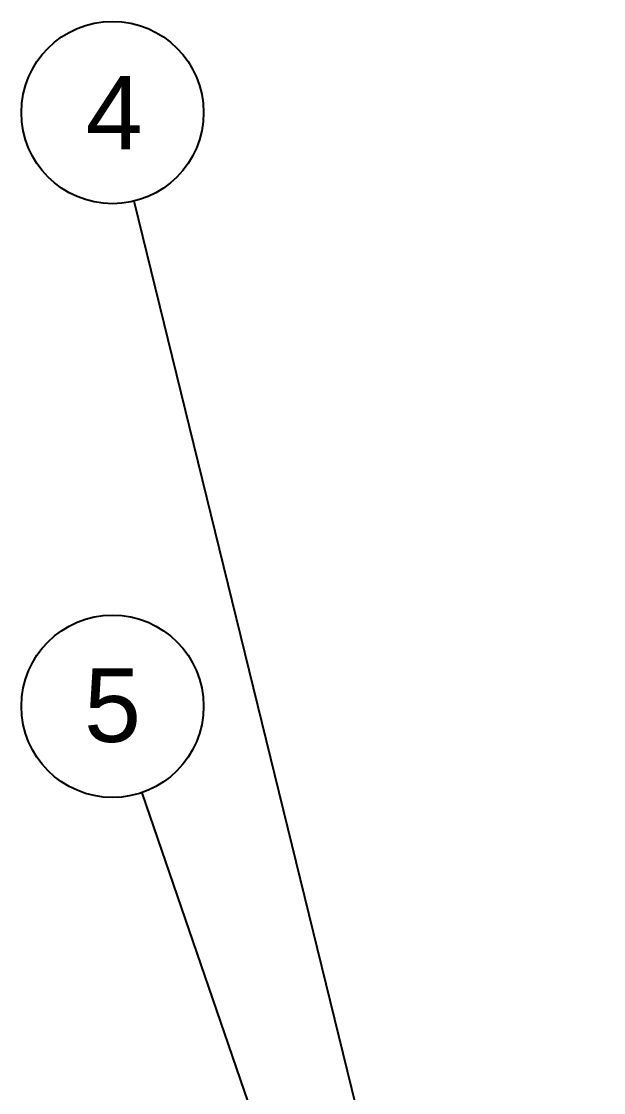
# Model space of a CAD drawing. Header units: millimetres. Extents: x 2758 to 41047, y 670 to 17125.
# Drawn here: x 33646 to 34603, y 9133 to 10893 of the extents above; entities that cross this region are included whole.
import ezdxf

# ---------------------------------------------------------------- set-up
doc = ezdxf.new("R2010")
doc.units = ezdxf.units.MM
doc.layers.add('PDF2_Geometría', color=7, linetype='Continuous')
doc.layers.add('PDF2_Texto', color=7, linetype='Continuous')
doc.styles.add('PDF ArialMT', font='arial.ttf')

# ---------------------------------------------------------------- blocks, each defined once
blk = doc.blocks.new('OH3A1-1$-$ASSY$$CENTER$TUB_-_v2$-$copia')
at = {"layer": 'PDF2_Geometría', "lineweight": -3}
for points in [[(14.6566, 8.9168), (13.1134, 15.2057)], [(14.6375, 8.8976), (13.1392, 13.2624)]]:
    blk.add_lwpolyline(points, dxfattribs=at)
for centre in [(13.0421, 15.4971), (13.0421, 13.5463)]:
    blk.add_circle(centre, 0.2996, dxfattribs=at)
at = {"layer": 'PDF2_Texto', "char_height": 0.2414, "attachment_point": 4, "style": 'PDF ArialMT'}
for s, insert in [('4', (12.9542, 15.4965)), ('5', (12.9483, 13.5482))]:
    blk.add_mtext(s, dxfattribs=dict(at, insert=insert))

msp = doc.modelspace()

# ---------------------------------------------------------------- block references
at = {"xscale": 500, "yscale": 500, "zscale": 500}
msp.add_blockref('OH3A1-1$-$ASSY$$CENTER$TUB_-_v2$-$copia', (27274.3, 2994.5), dxfattribs=at)

doc.saveas('drawing.dxf')
